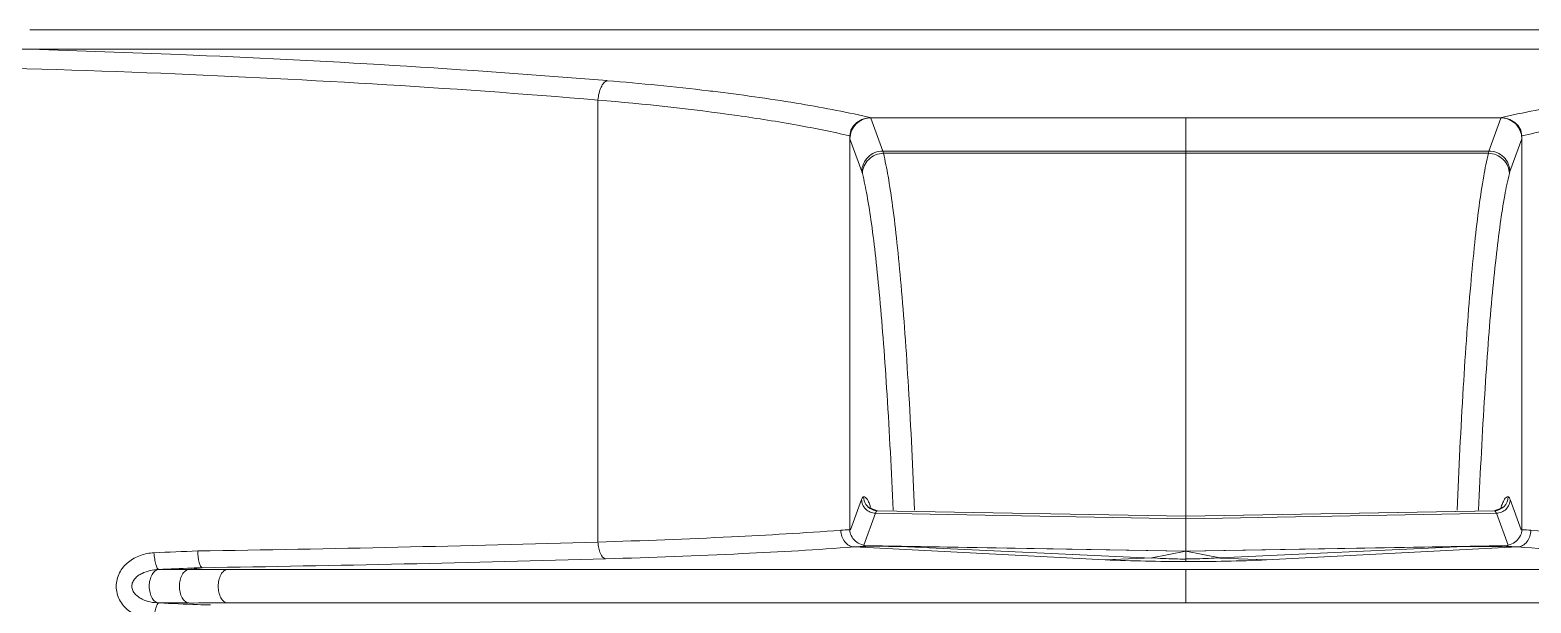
# Model space of a CAD drawing. Header units: millimetres. Extents: x 0 to 2524, y 0 to 1785.
# Drawn here: x 537.8 to 591.4, y 1385.4 to 1405.9 of the extents above; entities that cross this region are included whole.
import ezdxf

# ---------------------------------------------------------------- set-up
doc = ezdxf.new("R2010")
doc.units = ezdxf.units.MM
doc.header["$LTSCALE"] = 0.1
doc.layers.get('0').update_dxf_attribs({"lineweight": 13})

msp = doc.modelspace()

# ---------------------------------------------------------------- linework, layer by layer
for p, q in [((620.356, 1405.86), (537.773, 1405.86)), ((537.775, 1405.169), (620.354, 1405.169)), ((558.064, 1403.356), (558.064, 1387.548)), ((567.81, 1402.713), (567.808, 1402.718)), ((567.808, 1402.718), (590.323, 1402.718)), ((568.239, 1401.532), (567.812, 1402.709)), ((567.838, 1402.718), (590.292, 1402.718)), ((579.066, 1401.532), (579.066, 1402.718)), ((589.893, 1401.532), (590.319, 1402.708)), ((590.321, 1402.713), (590.323, 1402.718)), ((567.064, 1387.989), (567.064, 1402.072)), ((567.065, 1387.925), (567.065, 1401.965)), ((567.065, 1401.965), (567.49, 1400.794)), ((591.066, 1401.965), (590.641, 1400.794)), ((591.065, 1402.072), (591.065, 1387.989)), ((591.066, 1387.924), (591.066, 1401.965)), ((568.239, 1401.532), (589.893, 1401.532)), ((568.259, 1401.452), (589.872, 1401.451)), ((579.065, 1388.478), (579.066, 1401.532)), ((579.066, 1401.451), (579.066, 1401.532)), ((567.482, 1389.07), (567.086, 1387.981)), ((590.31, 1388.745), (590.082, 1388.67)), ((590.648, 1389.07), (591.045, 1387.982)), ((567.558, 1387.439), (567.973, 1388.578)), ((567.973, 1388.578), (579.065, 1388.384)), ((568.045, 1388.67), (568.049, 1388.67)), ((579.065, 1388.478), (568.045, 1388.67)), ((568.053, 1388.67), (568.049, 1388.67)), ((579.065, 1388.478), (568.049, 1388.67)), ((590.082, 1388.67), (579.065, 1388.478)), ((579.065, 1388.478), (590.085, 1388.67)), ((590.158, 1388.578), (579.065, 1388.384)), ((579.065, 1388.384), (579.065, 1388.478)), ((579.065, 1387.218), (579.065, 1388.384)), ((590.085, 1388.67), (590.082, 1388.67)), ((590.573, 1387.44), (590.158, 1388.578)), ((576.187, 1386.91), (567.219, 1387.374)), ((579.065, 1387.218), (567.552, 1387.423)), ((569.12, 1387.383), (567.765, 1387.4)), ((569.12, 1387.388), (579.064, 1387.218)), ((577.852, 1386.973), (569.12, 1387.383)), ((577.853, 1386.986), (579.064, 1387.218)), ((579.064, 1387.218), (579.064, 1386.943)), ((580.276, 1386.986), (579.064, 1387.218)), ((579.065, 1387.218), (590.579, 1387.422)), ((579.064, 1387.218), (589.009, 1387.388)), ((580.276, 1386.986), (589.009, 1387.384)), ((581.942, 1386.91), (590.91, 1387.374)), ((589.009, 1387.388), (590.364, 1387.392)), ((543.449, 1386.567), (543.93, 1386.632)), ((577.853, 1386.986), (576.187, 1386.91)), ((579.064, 1386.939), (579.064, 1386.848)), ((580.277, 1386.973), (581.942, 1386.91)), ((542.372, 1386.567), (543.449, 1386.567)), ((544.823, 1386.567), (579.064, 1386.567)), ((579.064, 1386.567), (613.306, 1386.567)), ((542.376, 1385.369), (543.449, 1385.369)), ((579.064, 1385.369), (544.823, 1385.369)), ((613.306, 1385.369), (579.064, 1385.369))]:
    msp.add_line(p, q)
for points in [[(568.049, 1388.67), (567.819, 1388.746), (567.764, 1388.799)], [(590.34, 1388.743), (590.367, 1388.799), (590.31, 1388.745)]]:
    msp.add_lwpolyline(points)
for centre, radius, start, end in [((550.351, 1305.544), 98.831, 83.2341, 85.33229), ((551.967, 1319.499), 84.784, 82.96861, 83.20707), ((568.055, 1389.17), 0.5, 179.9997, 246.6002), ((565.627, 1388.085), 2.29, 18.4568, 19.3702), ((590.076, 1389.168), 0.499, 271.0212, 315.5698), ((592.722, 1388.011), 2.521, 161.5219, 161.9129), ((590.075, 1389.17), 0.501, 315.5675, 359.9842), ((561.257, 1506.195), 118.348, 272.65286, 272.8126), ((596.873, 1506.203), 118.356, 267.18721, 267.34664), ((527.151, 2456.282), 1069.182, 270.890353, 271.656838), ((561.269, 1518.034), 130.795, 272.60716, 272.84689), ((596.95, 1519.791), 132.555, 267.15204, 267.38859), ((528.374, 2418.652), 1032.138, 270.863573, 271.663953), ((579.388, 1469.168), 82.32, 267.7716, 269.77477), ((579.151, 1449.995), 63.147, 269.92116, 272.53266), ((544.361, 1973.534), 586.967, 269.910948, 270.045088), ((544.361, 798.65), 586.719, 89.954883, 90.089081)]:
    msp.add_arc(centre, radius, start, end)
for centre, major_axis, start_param, end_param in [((567.817, 1401.957), (-0.26, 0.718), -0.342487, 1.216997), ((590.314, 1401.956), (0.26, 0.718), 5.066189, 6.625673)]:
    msp.add_ellipse(centre, major_axis=major_axis, ratio=0.982516, start_param=start_param, end_param=end_param)
for points, knots in [([(537.776, 1405.169), (537.078, 1405.178), (534.273, 1405.182), (531.47, 1405.064), (529.366, 1404.95)], [0, 0, 0, 0, 0.248735, 1, 1, 1, 1]), ([(537.775, 1405.169), (539.559, 1405.117), (546.438, 1404.877), (553.312, 1404.469), (558.394, 1404.048)], [0, 0, 0, 0, 0.259197, 1, 1, 1, 1]), ([(558.065, 1403.356), (552.701, 1403.805), (541.616, 1404.453), (530.515, 1404.662), (524.797, 1404.662)], [0, 0, 0, 0, 0.484877, 1, 1, 1, 1]), ([(558.394, 1404.048), (558.349, 1404.035), (558.258, 1403.965), (558.162, 1403.806), (558.093, 1403.596), (558.07, 1403.438), (558.064, 1403.356)], [0, 0, 0, 0, 0.174966, 0.40721, 0.690459, 1, 1, 1, 1]), ([(567.064, 1402.072), (566.444, 1402.216), (565.109, 1402.484), (562.114, 1402.959), (559.73, 1403.214), (558.064, 1403.356)], [0, 0, 0, 0, 0.209947, 0.448761, 1, 1, 1, 1]), ([(567.838, 1402.718), (567.006, 1402.911), (565.181, 1403.262), (563.341, 1403.522), (562.345, 1403.645)], [0, 0, 0, 0, 0.459586, 1, 1, 1, 1]), ([(590.292, 1402.718), (591.123, 1402.911), (592.948, 1403.262), (594.788, 1403.522), (595.784, 1403.645)], [0, 0, 0, 0, 0.45958, 1, 1, 1, 1]), ([(600.065, 1403.356), (598.399, 1403.214), (596.015, 1402.959), (593.019, 1402.484), (591.685, 1402.216), (591.065, 1402.072)], [0, 0, 0, 0, 0.551244, 0.790056, 1, 1, 1, 1]), ([(567.837, 1402.718), (567.744, 1402.718), (567.557, 1402.692), (567.302, 1402.567), (567.111, 1402.353), (567.064, 1402.164), (567.064, 1402.072)], [0, 0, 0, 0, 0.250396, 0.5008, 0.750538, 1, 1, 1, 1]), ([(590.292, 1402.718), (590.384, 1402.718), (590.571, 1402.692), (590.827, 1402.567), (591.017, 1402.353), (591.065, 1402.164), (591.065, 1402.072)], [0, 0, 0, 0, 0.250303, 0.500641, 0.750538, 1, 1, 1, 1]), ([(567.49, 1400.794), (567.491, 1400.89), (567.532, 1401.083), (567.7, 1401.327), (567.947, 1401.491), (568.142, 1401.531), (568.239, 1401.532)], [0, 0, 0, 0, 0.248105, 0.497815, 0.748798, 1, 1, 1, 1]), ([(567.511, 1400.725), (567.512, 1400.819), (567.554, 1401.009), (567.722, 1401.248), (567.969, 1401.41), (568.163, 1401.45), (568.259, 1401.451)], [0, 0, 0, 0, 0.246063, 0.495166, 0.74708, 1, 1, 1, 1]), ([(568.259, 1401.452), (568.258, 1401.459), (568.252, 1401.486), (568.245, 1401.513), (568.239, 1401.532)], [0, 0, 0, 0, 0.280731, 1, 1, 1, 1]), ([(568.259, 1401.452), (568.326, 1401.18), (568.448, 1400.553), (568.605, 1399.489), (568.758, 1398.191), (568.902, 1396.67), (569.038, 1394.938), (569.212, 1392.254), (569.313, 1390.147), (569.373, 1388.685)], [0, 0, 0, 0, 0.06532, 0.149353, 0.251493, 0.370953, 0.506745, 0.657729, 1, 1, 1, 1]), ([(589.872, 1401.451), (589.805, 1401.18), (589.683, 1400.552), (589.526, 1399.489), (589.373, 1398.191), (589.229, 1396.669), (589.093, 1394.938), (588.919, 1392.254), (588.817, 1390.147), (588.758, 1388.684)], [0, 0, 0, 0, 0.06532, 0.149353, 0.251493, 0.370954, 0.506746, 0.657729, 1, 1, 1, 1]), ([(589.872, 1401.451), (589.874, 1401.459), (589.88, 1401.486), (589.887, 1401.513), (589.893, 1401.532)], [0, 0, 0, 0, 0.28073, 1, 1, 1, 1]), ([(590.621, 1400.724), (590.619, 1400.818), (590.577, 1401.009), (590.409, 1401.248), (590.163, 1401.409), (589.969, 1401.449), (589.872, 1401.451)], [0, 0, 0, 0, 0.246063, 0.495166, 0.747081, 1, 1, 1, 1]), ([(590.641, 1400.794), (590.64, 1400.889), (590.599, 1401.083), (590.432, 1401.326), (590.184, 1401.491), (589.989, 1401.531), (589.893, 1401.532)], [0, 0, 0, 0, 0.248105, 0.497815, 0.748798, 1, 1, 1, 1]), ([(567.49, 1400.794), (567.492, 1400.789), (567.5, 1400.766), (567.506, 1400.743), (567.511, 1400.725)], [0, 0, 0, 0, 0.220108, 1, 1, 1, 1]), ([(567.511, 1400.725), (567.575, 1400.468), (567.695, 1399.874), (567.849, 1398.869), (567.998, 1397.645), (568.14, 1396.211), (568.274, 1394.581), (568.446, 1392.054), (568.547, 1390.071), (568.606, 1388.694)], [0, 0, 0, 0, 0.065828, 0.150102, 0.252333, 0.371735, 0.50736, 0.658122, 1, 1, 1, 1]), ([(590.621, 1400.725), (590.556, 1400.467), (590.436, 1399.874), (590.282, 1398.868), (590.133, 1397.644), (589.99, 1396.211), (589.857, 1394.581), (589.684, 1392.054), (589.584, 1390.071), (589.524, 1388.694)], [0, 0, 0, 0, 0.065829, 0.150103, 0.252334, 0.371736, 0.507361, 0.658122, 1, 1, 1, 1]), ([(590.641, 1400.794), (590.639, 1400.789), (590.631, 1400.766), (590.625, 1400.743), (590.621, 1400.725)], [0, 0, 0, 0, 0.220109, 1, 1, 1, 1]), ([(567.555, 1389.17), (567.54, 1389.17), (567.518, 1389.147), (567.498, 1389.111), (567.488, 1389.085), (567.482, 1389.07)], [0, 0, 0, 0, 0.348903, 0.63167, 1, 1, 1, 1]), ([(567.482, 1389.07), (567.483, 1389.01), (567.509, 1388.882), (567.619, 1388.717), (567.783, 1388.607), (567.911, 1388.58), (567.973, 1388.578)], [0, 0, 0, 0, 0.239035, 0.49841, 0.758818, 1, 1, 1, 1]), ([(567.555, 1389.17), (567.602, 1389.171), (567.659, 1389.114), (567.703, 1389.042), (567.745, 1388.961), (567.771, 1388.893), (567.788, 1388.845)], [0, 0, 0, 0, 0.342951, 0.474106, 0.626801, 1, 1, 1, 1]), ([(590.648, 1389.07), (590.648, 1389.009), (590.622, 1388.881), (590.512, 1388.717), (590.347, 1388.607), (590.219, 1388.579), (590.158, 1388.578)], [0, 0, 0, 0, 0.239035, 0.49841, 0.758818, 1, 1, 1, 1]), ([(590.576, 1389.17), (590.525, 1389.17), (590.466, 1389.106), (590.42, 1389.028), (590.376, 1388.938), (590.349, 1388.864), (590.331, 1388.81)], [0, 0, 0, 0, 0.337529, 0.469134, 0.622924, 1, 1, 1, 1]), ([(590.576, 1389.17), (590.59, 1389.169), (590.613, 1389.147), (590.632, 1389.11), (590.643, 1389.084), (590.648, 1389.07)], [0, 0, 0, 0, 0.348925, 0.631686, 1, 1, 1, 1]), ([(567.973, 1388.578), (567.978, 1388.592), (567.989, 1388.616), (568.008, 1388.65), (568.031, 1388.67), (568.045, 1388.67)], [0, 0, 0, 0, 0.361691, 0.641857, 1, 1, 1, 1]), ([(590.158, 1388.578), (590.153, 1388.591), (590.142, 1388.615), (590.122, 1388.649), (590.1, 1388.669), (590.085, 1388.67)], [0, 0, 0, 0, 0.361676, 0.641837, 1, 1, 1, 1]), ([(558.064, 1387.548), (559.653, 1387.596), (562.545, 1387.705), (565.434, 1387.872), (566.735, 1387.974)], [0, 0, 0, 0, 0.54922, 1, 1, 1, 1]), ([(567.219, 1387.374), (567.155, 1387.377), (567.023, 1387.414), (566.866, 1387.553), (566.763, 1387.748), (566.737, 1387.897), (566.735, 1387.974)], [0, 0, 0, 0, 0.227228, 0.468594, 0.728492, 1, 1, 1, 1]), ([(567.11, 1387.781), (567.144, 1387.706), (567.25, 1387.57), (567.398, 1387.485), (567.475, 1387.455)], [0, 0, 0, 0, 0.499545, 1, 1, 1, 1]), ([(590.655, 1387.456), (590.732, 1387.486), (590.878, 1387.57), (590.983, 1387.704), (591.018, 1387.779)], [0, 0, 0, 0, 0.500463, 1, 1, 1, 1]), ([(590.91, 1387.374), (590.974, 1387.377), (591.106, 1387.414), (591.263, 1387.553), (591.366, 1387.748), (591.392, 1387.897), (591.394, 1387.974)], [0, 0, 0, 0, 0.227241, 0.46859, 0.728501, 1, 1, 1, 1]), ([(591.393, 1387.974), (592.694, 1387.872), (595.584, 1387.705), (598.476, 1387.596), (600.065, 1387.548)], [0, 0, 0, 0, 0.450769, 1, 1, 1, 1]), ([(542.21, 1384.769), (542.047, 1384.777), (541.72, 1384.837), (541.277, 1385.073), (540.943, 1385.46), (540.81, 1385.963), (540.938, 1386.467), (541.269, 1386.856), (541.71, 1387.095), (542.038, 1387.157), (542.201, 1387.166)], [0, 0, 0, 0, 0.123703, 0.248137, 0.373628, 0.499962, 0.62631, 0.751831, 0.876288, 1, 1, 1, 1]), ([(542.372, 1386.567), (542.348, 1386.571), (542.304, 1386.642), (542.261, 1386.764), (542.227, 1386.952), (542.209, 1387.091), (542.201, 1387.166)], [0, 0, 0, 0, 0.114495, 0.33612, 0.644242, 1, 1, 1, 1]), ([(543.93, 1386.63), (543.903, 1386.635), (543.85, 1386.701), (543.787, 1386.9), (543.767, 1387.091), (543.765, 1387.23)], [0, 0, 0, 0, 0.127629, 0.348857, 1, 1, 1, 1]), ([(558.064, 1387.548), (558.066, 1387.474), (558.083, 1387.33), (558.145, 1387.117), (558.255, 1386.958), (558.344, 1386.949)], [0, 0, 0, 0, 0.324081, 0.613943, 1, 1, 1, 1]), ([(567.219, 1387.374), (565.889, 1387.273), (562.932, 1387.105), (559.972, 1386.997), (558.346, 1386.949)], [0, 0, 0, 0, 0.45046, 1, 1, 1, 1]), ([(599.783, 1386.949), (598.156, 1386.997), (595.197, 1387.105), (592.24, 1387.273), (590.91, 1387.374)], [0, 0, 0, 0, 0.549541, 1, 1, 1, 1]), ([(543.93, 1386.63), (543.801, 1386.626), (543.282, 1386.609), (542.763, 1386.584), (542.372, 1386.567)], [0, 0, 0, 0, 0.248046, 1, 1, 1, 1]), ([(579.064, 1386.939), (578.932, 1386.94), (578.527, 1386.945), (578.123, 1386.964), (577.853, 1386.986)], [0, 0, 0, 0, 0.328651, 1, 1, 1, 1]), ([(579.064, 1386.943), (579.197, 1386.945), (579.602, 1386.95), (580.006, 1386.967), (580.276, 1386.986)], [0, 0, 0, 0, 0.328709, 1, 1, 1, 1]), ([(542.376, 1385.369), (542.274, 1385.372), (542.069, 1385.397), (541.822, 1385.477), (541.644, 1385.581), (541.525, 1385.681), (541.436, 1385.811), (541.398, 1385.966), (541.435, 1386.121), (541.523, 1386.251), (541.641, 1386.352), (541.819, 1386.456), (542.065, 1386.538), (542.27, 1386.563), (542.372, 1386.567)], [0, 0, 0, 0, 0.125002, 0.249665, 0.312068, 0.374714, 0.437318, 0.500108, 0.562735, 0.625423, 0.687982, 0.750411, 0.875094, 1, 1, 1, 1]), ([(542.376, 1385.369), (542.33, 1385.373), (542.231, 1385.414), (542.122, 1385.551), (542.051, 1385.742), (542.025, 1385.967), (542.05, 1386.192), (542.122, 1386.383), (542.229, 1386.519), (542.327, 1386.562), (542.372, 1386.567)], [0, 0, 0, 0, 0.093785, 0.205577, 0.34343, 0.500702, 0.658048, 0.796117, 0.907693, 1, 1, 1, 1]), ([(543.449, 1385.369), (543.404, 1385.373), (543.304, 1385.418), (543.196, 1385.561), (543.128, 1385.753), (543.106, 1385.968), (543.128, 1386.182), (543.196, 1386.374), (543.304, 1386.517), (543.404, 1386.563), (543.449, 1386.567)], [0, 0, 0, 0, 0.091598, 0.211061, 0.354283, 0.5, 0.645717, 0.788939, 0.908402, 1, 1, 1, 1]), ([(544.823, 1385.369), (544.78, 1385.373), (544.682, 1385.419), (544.579, 1385.562), (544.514, 1385.754), (544.492, 1385.968), (544.514, 1386.182), (544.579, 1386.373), (544.682, 1386.516), (544.78, 1386.563), (544.823, 1386.567)], [0, 0, 0, 0, 0.089757, 0.208729, 0.352828, 0.5, 0.647172, 0.791271, 0.910243, 1, 1, 1, 1]), ([(579.064, 1386.567), (579.063, 1386.549), (579.067, 1386.486), (579.064, 1386.36), (579.065, 1386.179), (579.064, 1385.967), (579.065, 1385.756), (579.064, 1385.575), (579.067, 1385.449), (579.062, 1385.387), (579.064, 1385.369)], [0, 0, 0, 0, 0.045746, 0.156123, 0.315063, 0.500227, 0.685373, 0.844129, 0.954297, 1, 1, 1, 1]), ([(542.376, 1385.369), (542.351, 1385.365), (542.302, 1385.297), (542.263, 1385.171), (542.225, 1384.984), (542.213, 1384.845), (542.21, 1384.769)], [0, 0, 0, 0, 0.118474, 0.338595, 0.645809, 1, 1, 1, 1]), ([(544.218, 1385.299), (544.065, 1385.302), (543.451, 1385.319), (542.838, 1385.349), (542.376, 1385.369)], [0, 0, 0, 0, 0.248303, 1, 1, 1, 1])]:
    msp.add_open_spline(points, degree=3, knots=knots)
for points in [[(568.045, 1388.67), (567.981, 1388.671), (567.916, 1388.685), (567.857, 1388.711)], [(567.064, 1387.989), (567.064, 1387.918), (567.08, 1387.846), (567.11, 1387.781)], [(591.018, 1387.779), (591.048, 1387.844), (591.065, 1387.917), (591.065, 1387.989)], [(542.201, 1387.166), (542.722, 1387.19), (543.243, 1387.213), (543.765, 1387.23)], [(567.475, 1387.455), (567.567, 1387.42), (567.667, 1387.4), (567.765, 1387.399)], [(590.364, 1387.399), (590.463, 1387.4), (590.563, 1387.42), (590.655, 1387.456)]]:
    msp.add_open_spline(points, degree=3)

doc.saveas('drawing.dxf')
